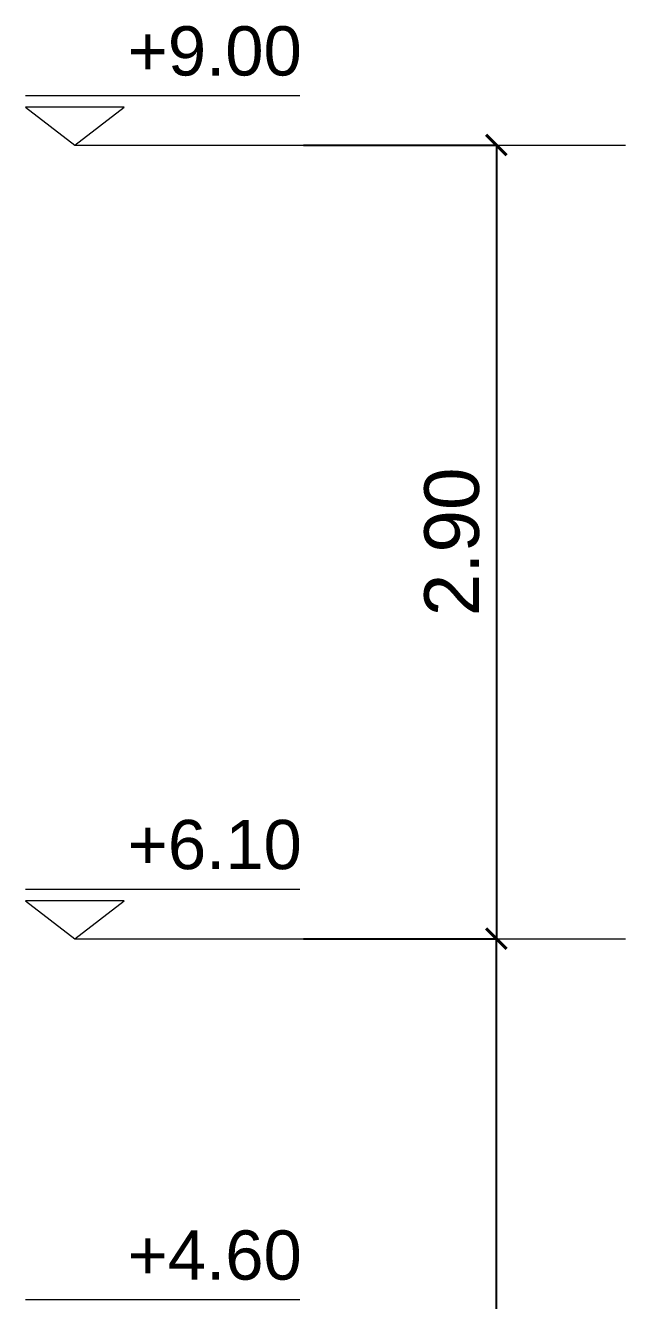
# Model space of a CAD drawing. Header units: inches. Extents: x -309 to 190, y -1585 to -1350.
# Drawn here: x 171.218 to 173.409, y -1435.529 to -1430.87 of the extents above; entities that cross this region are included whole.
import ezdxf

# ---------------------------------------------------------------- set-up
doc = ezdxf.new("R2010")
doc.units = ezdxf.units.IN
doc.header["$MEASUREMENT"] = 0
doc.header["$PDMODE"] = 3
doc.layers.get('0').update_dxf_attribs({"color": 9, "linetype": 'CONTINUOUS'})
doc.layers.get('DEFPOINTS').update_dxf_attribs({"color": 9, "linetype": 'CONTINUOUS'})
doc.layers.add('cotas', color=9, linetype='CONTINUOUS', lineweight=15)
doc.layers.add('COTAS 1.75', color=9, linetype='CONTINUOUS')
doc.styles.add('COTAS', font='arial.ttf')
doc.dimstyles.new('FMR75', dxfattribs={"dimtxt": 0.13, "dimasz": 0.075, "dimexe": 0, "dimexo": 0, "dimgap": 0.06, "dimtad": 1, "dimzin": 4, "dimdsep": 46, "dimtxsty": 'COTAS', "dimblk1": 'ARCHTICK', "dimblk2": 'ARCHTICK', "dimsah": 1, "dimcen": 0.2, "dimclrd": 256, "dimclre": 9, "dimclrt": 2, "dimadec": 0, "dimazin": 0, "dimtfac": 1, "dimtmove": 2, "dimatfit": 3, "dimldrblk": 'ARCHTICK', "dimfxl": 1, "dimtvp": -0.8, "dimtolj": 1, "dimtzin": 0, "dimarcsym": 0})

# ---------------------------------------------------------------- blocks, each defined once
blk = doc.blocks.new('_ARCHTICK')
at = {"color": 0, "linetype": 'ByBlock', "const_width": 0.15}
blk.add_lwpolyline([(-0.5, -0.5), (0.5, 0.5)], dxfattribs=at)
blk = doc.blocks.new('*D117')
at = {"layer": 'COTAS 1.75', "color": 7, "lineweight": -2, "transparency": 16777216}
for p, q in [((172.2323, -1431.3066), (172.9374, -1431.3066)), ((172.2323, -1434.2066), (172.9374, -1434.2066))]:
    blk.add_line(p, q, dxfattribs=at)
at = {"layer": 'COTAS 1.75', "lineweight": -2, "transparency": 16777216}
blk.add_line((172.9374, -1431.3066), (172.9374, -1434.2066), dxfattribs=at)
at = {"layer": 'DEFPOINTS', "color": 0, "transparency": 16777216}
for p in [(172.2323, -1431.3066), (172.2323, -1434.2066), (172.9374, -1434.2066)]:
    blk.add_point(p, dxfattribs=at)
at = {"layer": 'COTAS 1.75', "lineweight": -2, "transparency": 16777216, "xscale": 0.075, "yscale": 0.075, "zscale": 0.075}
for p, rotation in [((172.9374, -1431.3066), 90), ((172.9374, -1434.2066), 270)]:
    blk.add_blockref('_ARCHTICK', p, dxfattribs=dict(at, rotation=rotation))
at = {"layer": 'COTAS 1.75', "color": 2, "transparency": 16777216, "insert": (172.7753, -1432.7566), "char_height": 0.2, "attachment_point": 5, "rotation": 90, "style": 'COTAS'}
blk.add_mtext('\\A1;2.90', dxfattribs=at)
blk = doc.blocks.new('*D119')
at = {"layer": 'COTAS 1.75', "color": 7, "lineweight": -2, "transparency": 16777216}
for p, q in [((172.2323, -1434.2066), (172.9374, -1434.2066)), ((172.2323, -1437.6666), (172.9374, -1437.6666))]:
    blk.add_line(p, q, dxfattribs=at)
at = {"layer": 'COTAS 1.75', "lineweight": -2, "transparency": 16777216}
blk.add_line((172.9374, -1437.6666), (172.9374, -1434.2066), dxfattribs=at)
at = {"layer": 'DEFPOINTS', "color": 0, "transparency": 16777216}
for p in [(172.2323, -1434.2066), (172.9374, -1434.2066), (172.2323, -1437.6666)]:
    blk.add_point(p, dxfattribs=at)
at = {"layer": 'COTAS 1.75', "lineweight": -2, "transparency": 16777216, "xscale": 0.075, "yscale": 0.075, "zscale": 0.075}
for p, rotation in [((172.9374, -1434.2066), 90), ((172.9374, -1437.6666), 270)]:
    blk.add_blockref('_ARCHTICK', p, dxfattribs=dict(at, rotation=rotation))
at = {"layer": 'COTAS 1.75', "color": 2, "transparency": 16777216, "insert": (172.7753, -1435.9366), "char_height": 0.2, "attachment_point": 5, "rotation": 90, "style": 'COTAS'}
blk.add_mtext('\\A1;3.46', dxfattribs=at)
blk = doc.blocks.new('*D120')
at = {"layer": 'COTAS 1.75', "color": 7, "lineweight": -2, "transparency": 16777216}
for p, q in [((172.2323, -1431.3066), (172.9374, -1431.3066)), ((172.2323, -1434.2066), (172.9374, -1434.2066))]:
    blk.add_line(p, q, dxfattribs=at)
at = {"layer": 'COTAS 1.75', "lineweight": -2, "transparency": 16777216}
blk.add_line((172.9374, -1431.3066), (172.9374, -1434.2066), dxfattribs=at)
at = {"layer": 'DEFPOINTS', "color": 0, "transparency": 16777216}
for p in [(172.2323, -1431.3066), (172.2323, -1434.2066), (172.9374, -1434.2066)]:
    blk.add_point(p, dxfattribs=at)
at = {"layer": 'COTAS 1.75', "lineweight": -2, "transparency": 16777216, "xscale": 0.075, "yscale": 0.075, "zscale": 0.075}
for p, rotation in [((172.9374, -1431.3066), 90), ((172.9374, -1434.2066), 270)]:
    blk.add_blockref('_ARCHTICK', p, dxfattribs=dict(at, rotation=rotation))
at = {"layer": 'COTAS 1.75', "color": 2, "transparency": 16777216, "insert": (172.7753, -1432.7566), "char_height": 0.2, "attachment_point": 5, "rotation": 90, "style": 'COTAS'}
blk.add_mtext('\\A1;2.90', dxfattribs=at)
blk = doc.blocks.new('*D122')
at = {"layer": 'COTAS 1.75', "color": 7, "lineweight": -2, "transparency": 16777216}
for p, q in [((172.2323, -1434.2066), (172.9374, -1434.2066)), ((172.2323, -1437.6666), (172.9374, -1437.6666))]:
    blk.add_line(p, q, dxfattribs=at)
at = {"layer": 'COTAS 1.75', "lineweight": -2, "transparency": 16777216}
blk.add_line((172.9374, -1437.6666), (172.9374, -1434.2066), dxfattribs=at)
at = {"layer": 'DEFPOINTS', "color": 0, "transparency": 16777216}
for p in [(172.2323, -1434.2066), (172.9374, -1434.2066), (172.2323, -1437.6666)]:
    blk.add_point(p, dxfattribs=at)
at = {"layer": 'COTAS 1.75', "lineweight": -2, "transparency": 16777216, "xscale": 0.075, "yscale": 0.075, "zscale": 0.075}
for p, rotation in [((172.9374, -1434.2066), 90), ((172.9374, -1437.6666), 270)]:
    blk.add_blockref('_ARCHTICK', p, dxfattribs=dict(at, rotation=rotation))
at = {"layer": 'COTAS 1.75', "color": 2, "transparency": 16777216, "insert": (172.7753, -1435.9366), "char_height": 0.2, "attachment_point": 5, "rotation": 90, "style": 'COTAS'}
blk.add_mtext('\\A1;3.46', dxfattribs=at)

msp = doc.modelspace()

# ---------------------------------------------------------------- linework, layer by layer
at = {"layer": 'cotas'}
for points in [[(172.2192, -1431.1266), (171.2175, -1431.1266)], [(171.3975, -1431.3066), (173.4089, -1431.3066)], [(172.2192, -1434.0266), (171.2175, -1434.0266)], [(171.3975, -1434.2066), (173.4089, -1434.2066)], [(172.2192, -1435.5266), (171.2175, -1435.5266)]]:
    msp.add_lwpolyline(points, dxfattribs=at)
for points in [[(171.3975, -1431.3066), (171.5775, -1431.1686), (171.2175, -1431.1686), (171.3975, -1431.3066)], [(171.3975, -1434.2066), (171.5775, -1434.0686), (171.2175, -1434.0686), (171.3975, -1434.2066)]]:
    msp.add_lwpolyline(points, close=True, dxfattribs=at)

# ---------------------------------------------------------------- texts
at = {"layer": 'cotas', "char_height": 0.18, "attachment_point": 5, "style": 'COTAS'}
for s, insert in [('\\A1;+9.00', (171.9087, -1430.9637)), ('\\A1;+6.10', (171.9087, -1433.8637)), ('\\A1;+4.60', (171.9087, -1435.3637))]:
    msp.add_mtext(s, dxfattribs=dict(at, insert=insert))

# ---------------------------------------------------------------- dimensions: what is measured, and where the dimension line sits
at = {"layer": 'COTAS 1.75'}
for p1, picture, middle in [((172.2323, -1431.3066), '*D117', (172.7753, -1432.7566)), ((172.2323, -1431.3066), '*D120', (172.7753, -1432.7566)), ((172.2323, -1437.6666), '*D119', (172.7753, -1435.9366)), ((172.2323, -1437.6666), '*D122', (172.7753, -1435.9366))]:
    dim = msp.add_linear_dim(base=(172.9374, -1434.2066), p1=p1, p2=(172.2323, -1434.2066), angle=90, dimstyle='FMR75', override={"dimtxt": 0.2, "dimclre": 7}, dxfattribs=at)
    dim.commit()
    dim.dimension.update_dxf_attribs({"geometry": picture, "text_midpoint": middle})

doc.saveas('drawing.dxf')
